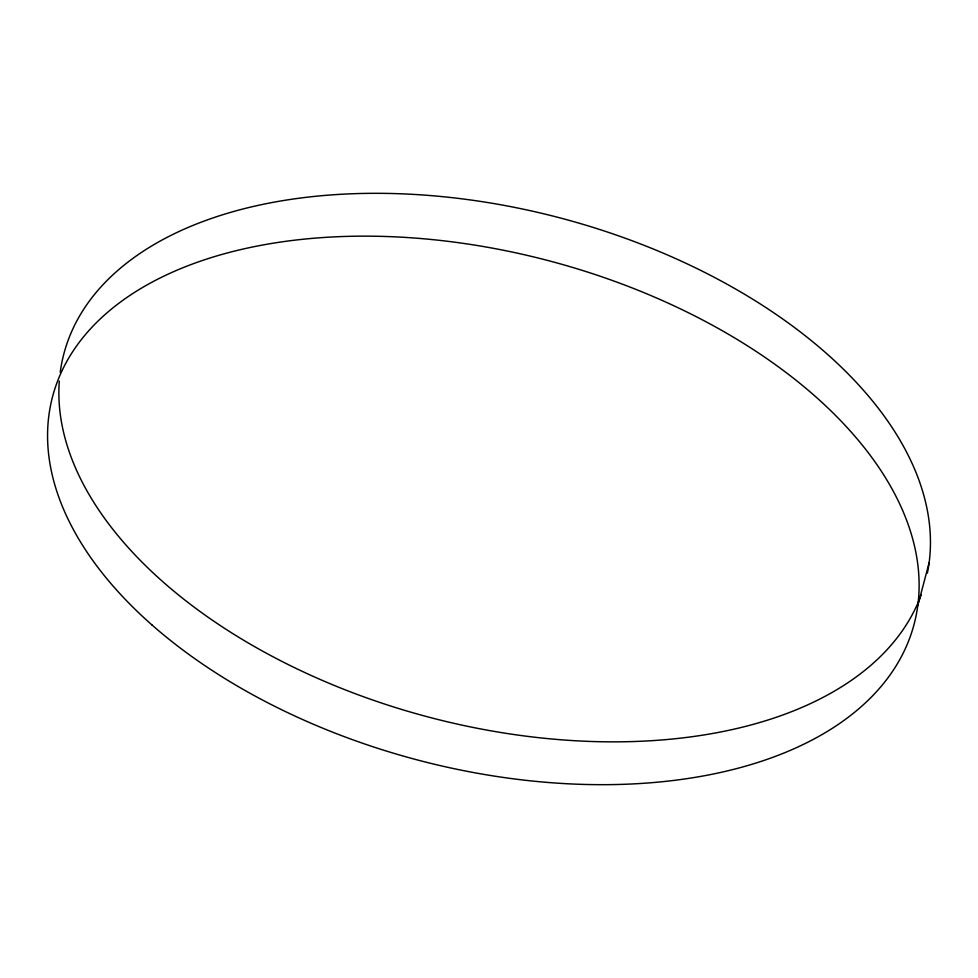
<?xml version="1.0" encoding="UTF-8"?>
<svg xmlns="http://www.w3.org/2000/svg" width="978" height="978" viewBox="0 0 978 978"><rect width="100%" height="100%" fill="white"/><g stroke="black" fill="none" stroke-linecap="round" stroke-linejoin="round"><path stroke-width="1.47" d="M917.792 605.639L929.1 562.827M921.178 594.869A445.552 258.106 14.8 0 1 440.063 720.028A445.552 258.106 14.8 0 1 59.303 381.127M60.208 372.361A445.552 258.106 14.8 0 1 537.643 212.36A445.552 258.106 14.8 0 1 927.364 573.145M151.957 624.942A445.552 258.106 14.8 0 0 894.124 668.964A445.552 258.106 14.8 0 0 403.938 237.324A445.552 258.106 14.8 0 0 151.957 624.942"/></g></svg>
